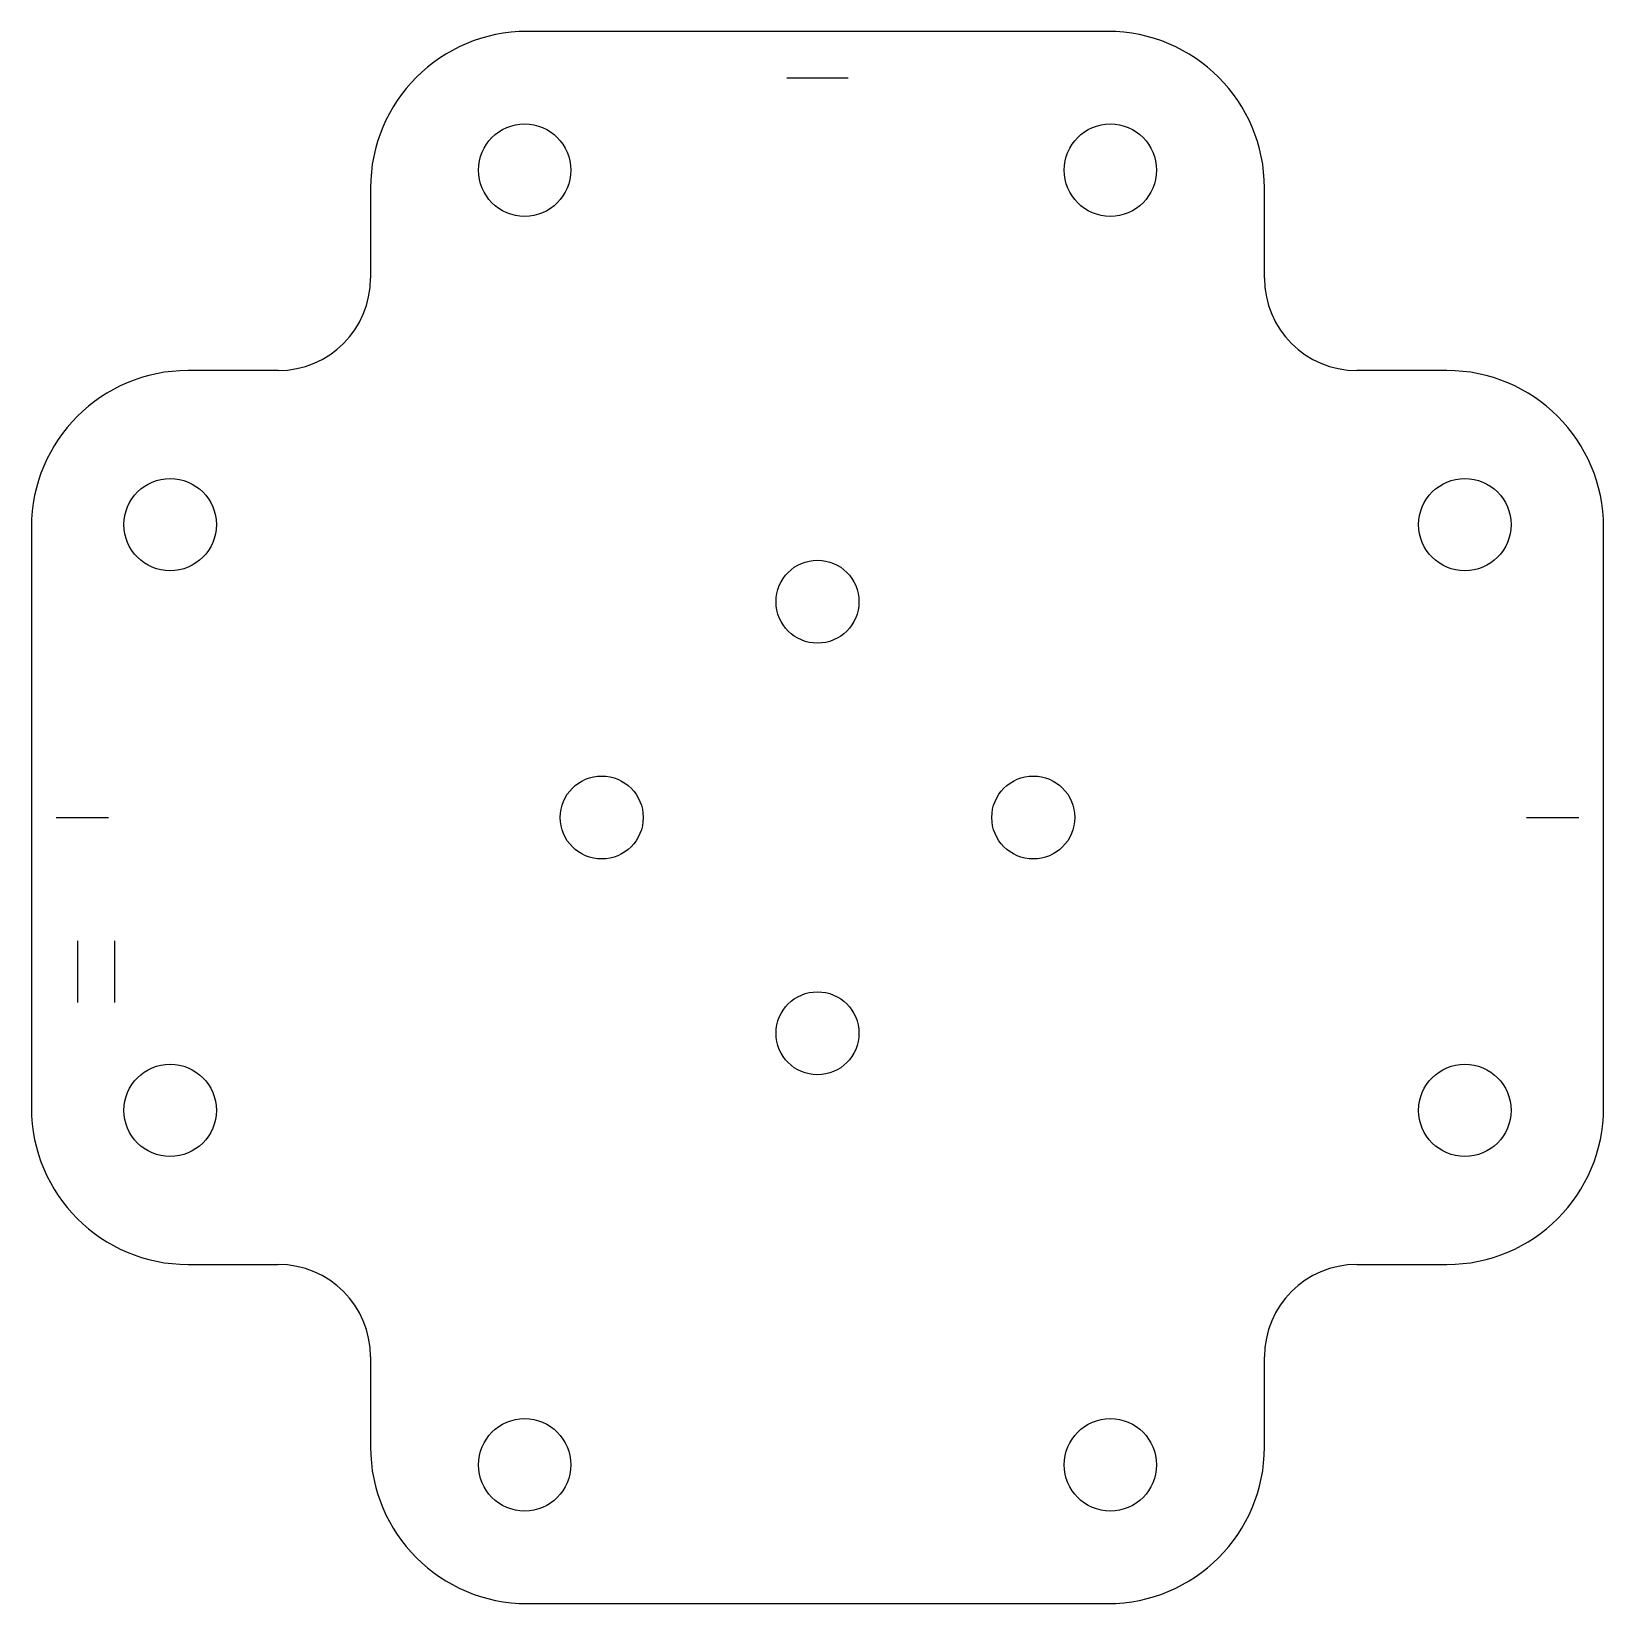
# Model space of a CAD drawing. Header units: millimetres. Extents: x -25.5 to 25.5, y -25.5 to 25.5.
import ezdxf

# ---------------------------------------------------------------- set-up
doc = ezdxf.new("R2010")
doc.units = ezdxf.units.MM
for name, color, linetype in [('CUT', 7, 'CONTINUOUS'), ('CUT_PILOT', 1, 'CONTINUOUS'), ('ENGRAVE', 5, 'CONTINUOUS')]:
    doc.layers.add(name, color=color, linetype=linetype)

msp = doc.modelspace()

# ---------------------------------------------------------------- linework, layer by layer
at = {"layer": 'CUT'}
for p, q in [((9.42, 25.5), (-9.42, 25.5)), ((-14.5, 20.42), (-14.5, 17.5)), ((14.5, 17.5), (14.5, 20.42)), ((-17.5, 14.5), (-20.42, 14.5)), ((20.42, 14.5), (17.5, 14.5)), ((-25.5, 9.42), (-25.5, -9.42)), ((25.5, -9.42), (25.5, 9.42)), ((-20.42, -14.5), (-17.5, -14.5)), ((17.5, -14.5), (20.42, -14.5)), ((-14.5, -17.5), (-14.5, -20.42)), ((14.5, -20.42), (14.5, -17.5)), ((-9.42, -25.5), (9.42, -25.5))]:
    msp.add_line(p, q, dxfattribs=at)
for centre in [(0, 7), (-7, 0), (7, 0), (0, -7)]:
    msp.add_circle(centre, 1.346, dxfattribs=at)
for centre, radius, start, end in [((-9.42, 20.42), 5.08, 90, 180), ((9.42, 20.42), 5.08, 0, 90), ((-17.5, 17.5), 3, 270, 0), ((17.5, 17.5), 3, 180, 270), ((-20.42, 9.42), 5.08, 90, 180), ((20.42, 9.42), 5.08, 0, 90), ((-20.42, -9.42), 5.08, 180, 270), ((20.42, -9.42), 5.08, 270, 0), ((-17.5, -17.5), 3, 0, 90), ((17.5, -17.5), 3, 90, 180), ((-9.42, -20.42), 5.08, 180, 270), ((9.42, -20.42), 5.08, 270, 0)]:
    msp.add_arc(centre, radius, start, end, dxfattribs=at)
at = {"layer": 'CUT_PILOT'}
for centre in [(-9.5, 21), (9.5, 21), (-21, 9.5), (21, 9.5), (-21, -9.5), (21, -9.5), (-9.5, -21), (9.5, -21)]:
    msp.add_circle(centre, 1.499, dxfattribs=at)
at = {"layer": 'ENGRAVE'}
for p, q in [((-1, 24), (1, 24)), ((-24.7, 0), (-23, 0)), ((23, 0), (24.7, 0)), ((-24, -6), (-24, -4)), ((-22.8, -6), (-22.8, -4))]:
    msp.add_line(p, q, dxfattribs=at)

doc.saveas('drawing.dxf')
